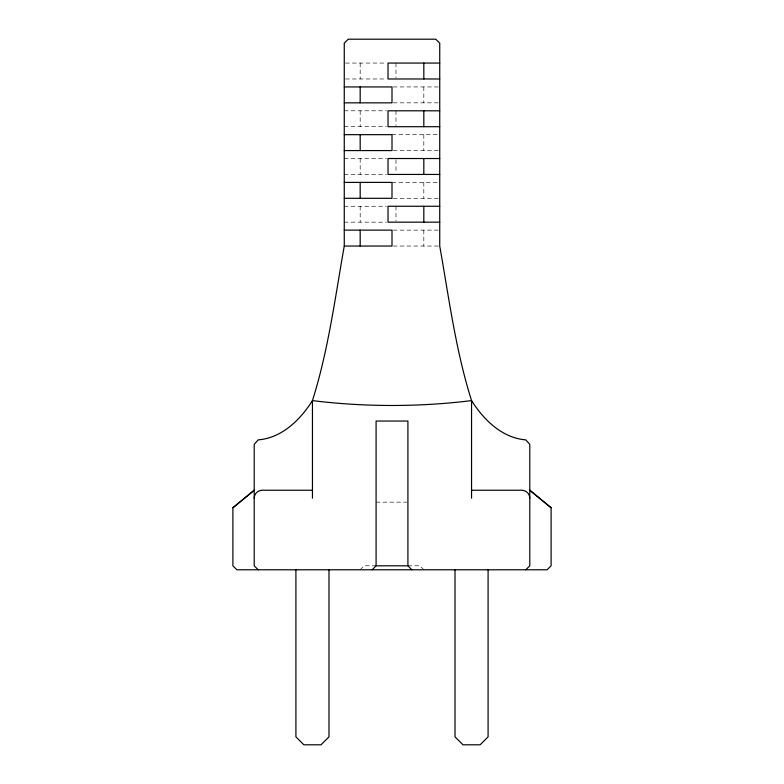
<?xml version="1.0" encoding="UTF-8"?>
<svg xmlns="http://www.w3.org/2000/svg" width="784" height="784" viewBox="0 0 784 784"><rect width="100%" height="100%" fill="white"/><g stroke="black" fill="none" stroke-linecap="round" stroke-linejoin="round"><path stroke-width="0.59" stroke-dasharray="3.92 2.94" d="M360.179 569.782L364.158 565.803L376.085 565.803M345.489 63.063L386.434 63.063M345.489 78.978L386.434 78.978M393.215 86.936L439.736 86.936M393.215 102.841L439.736 102.841M344.264 110.799L386.434 110.799M344.264 126.704L386.434 126.704M392 134.662L439.736 134.662M393.215 150.577L438.511 150.577M344.264 158.525L386.434 158.525M344.264 174.44L386.434 174.44M392 182.398L439.736 182.398M393.215 198.303L439.736 198.303M344.264 206.261L386.434 206.261M344.264 222.166L386.434 222.166M393.215 230.124L438.511 230.124M393.225 246.039L438.511 246.039M376.085 502.162L406.778 502.162M407.915 565.803L419.842 565.803L423.821 569.782M423.821 86.936L423.821 102.841M423.821 134.662L423.821 150.577M423.821 182.398L423.821 198.303M423.821 230.124L423.821 246.039M395.979 63.063L395.979 77.753M395.979 110.799L395.979 125.479M395.979 159.75L395.979 171.99M395.979 206.261L395.979 220.951M360.179 63.063L360.179 78.978M360.179 110.799L360.179 126.704M360.179 158.525L360.179 174.44M360.179 206.261L360.179 222.166"/><path stroke-width="1.18" d="M525.809 569.782L529.788 565.803L529.788 444.381L525.809 439.883C502.142 438.001 483.601 419.744 471.556 400.604C455.68 350.399 448.909 297.763 439.736 246.039L439.736 43.179L435.757 39.2L348.243 39.2L344.264 43.179L344.264 246.039C335.091 297.763 328.32 350.399 312.444 400.604C300.399 419.744 281.858 438.001 258.191 439.883L254.212 444.381L254.212 565.803L258.191 569.782M372.116 569.782L376.085 565.803L376.085 421.047L407.915 421.047L407.915 565.803L411.884 569.782M232.897 507.767L254.212 490.235L232.897 507.767L232.897 565.803L236.905 569.782L547.095 569.782L551.103 565.803L551.103 507.767L529.788 490.235L551.103 507.767M439.736 63.063L388.021 63.063L388.021 78.978L439.736 78.978M344.264 86.936L392 86.936L392 102.841L344.264 102.841M439.736 110.799L388.021 110.799L388.021 126.704L439.736 126.704M344.264 134.662L392 134.662L392 150.577L344.264 150.577M439.736 158.525L388.021 158.525L388.021 174.44L439.736 174.44M344.264 182.398L392 182.398L392 198.303L344.264 198.303M439.736 206.261L388.021 206.261L388.021 222.166L439.736 222.166M344.264 230.124L392 230.124L392 246.039L344.264 246.039M312.444 490.235L262.17 490.235A7.958 7.958 0 0 0 254.212 498.183M471.556 490.235L521.83 490.235A7.958 7.958 0 0 1 529.788 498.183M376.085 565.803L407.915 565.803M488.089 569.782L488.089 736.842L480.131 744.8L462.972 744.8L455.014 736.842L455.014 569.782M471.556 498.183L471.556 400.604C418.93 407.102 365.07 407.102 312.444 400.604L312.444 498.183M423.821 63.063L423.821 78.978M423.821 110.799L423.821 126.704M423.821 158.525L423.821 174.44M423.821 206.261L423.821 222.166M360.179 86.936L360.179 102.841M360.179 134.662L360.179 150.577M360.179 182.398L360.179 198.303M360.179 230.124L360.179 246.039M328.986 569.782L328.986 736.842L321.028 744.8L303.869 744.8L295.911 736.842L295.911 569.782"/></g></svg>
